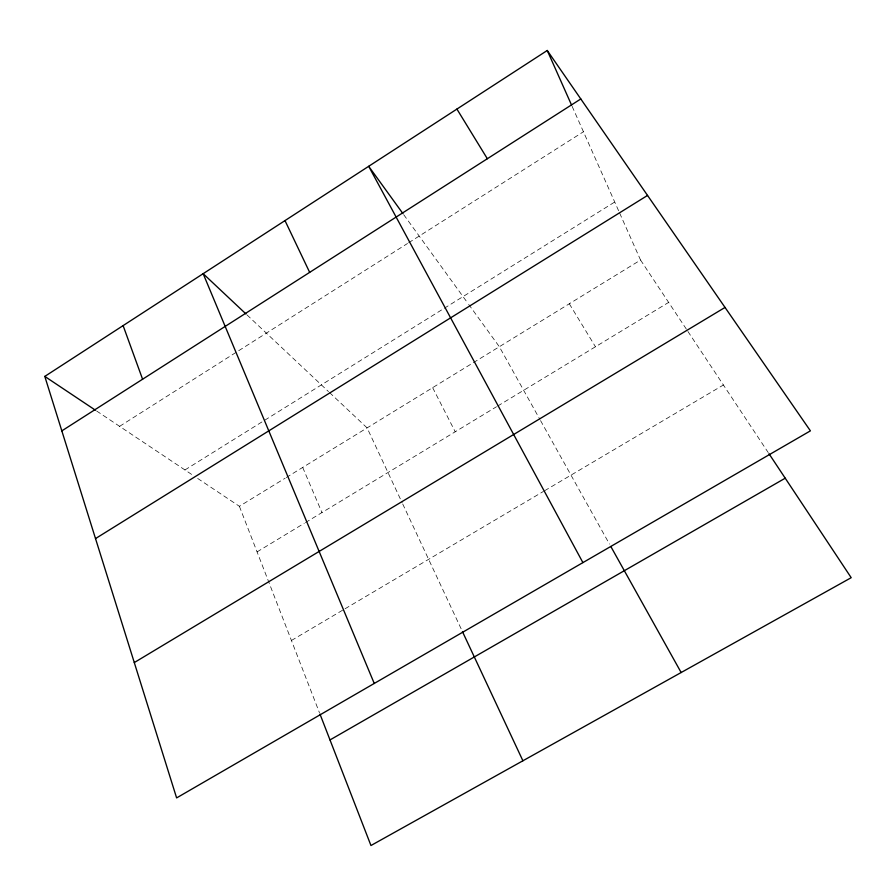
<?xml version="1.0" encoding="UTF-8"?>
<svg xmlns="http://www.w3.org/2000/svg" width="896" height="896" viewBox="0 0 896 896"><rect width="100%" height="100%" fill="white"/><g stroke="black" fill="none" stroke-linecap="round" stroke-linejoin="round"><path stroke-width="0.67" stroke-dasharray="4.48 3.36" d="M119.605 426.339L407.501 243.499M408.677 242.749L583.442 131.757M184.946 469.952L443.106 309.008M444.282 308.28L614.723 202.026M197.691 478.453L239.389 506.296L285.118 478.229M286.283 477.501L640.55 260.042L619.214 212.117M257.074 551.891L304.259 523.286M305.446 522.57L496.507 406.75M497.694 406.034L668.64 302.4M291.435 640.472L343.896 609.448M345.094 608.742L543.458 491.422M544.645 490.717L723.419 384.989M96.589 410.973L193.054 475.362M246.994 314.91L328.496 391.586M329.515 392.538L367.102 427.896L402.125 502.723M403.726 214.693L467.869 303.274M468.675 304.394L499.341 346.73L539.885 419.384M640.55 260.042L687.154 330.322M687.926 331.486L768.219 452.558M569.296 303.778L595.459 346.763M540.557 420.594L609.47 544.085M432.645 387.666L455.213 431.782M402.718 503.978L461.854 630.336M572.13 106.355L618.654 210.851M302.702 467.432L321.955 512.557M239.389 506.296L319.48 712.802"/><path stroke-width="1.34" d="M44.8 376.41L547.254 50.478L810.41 430.853L176.613 797.91L44.8 376.41L95.435 410.2M61.835 430.875L580.798 98.963M95.514 538.586L647.539 195.429M134.288 662.57L725.021 307.44M330.008 739.928L785.221 478.195M245.974 313.958L203.157 273.683L374.248 683.446M402.909 213.562L368.693 166.309L582.904 562.61M768.992 453.723L851.2 577.685L370.955 845.522L319.984 714.101M456.915 109.077L487.346 158.738M610.826 546.504L681.15 672.526M284.995 220.595L309.669 272.373M462.448 631.602L522.906 760.782M547.254 50.478L571.57 105.09M123.11 325.606L142.587 379.232"/></g></svg>
